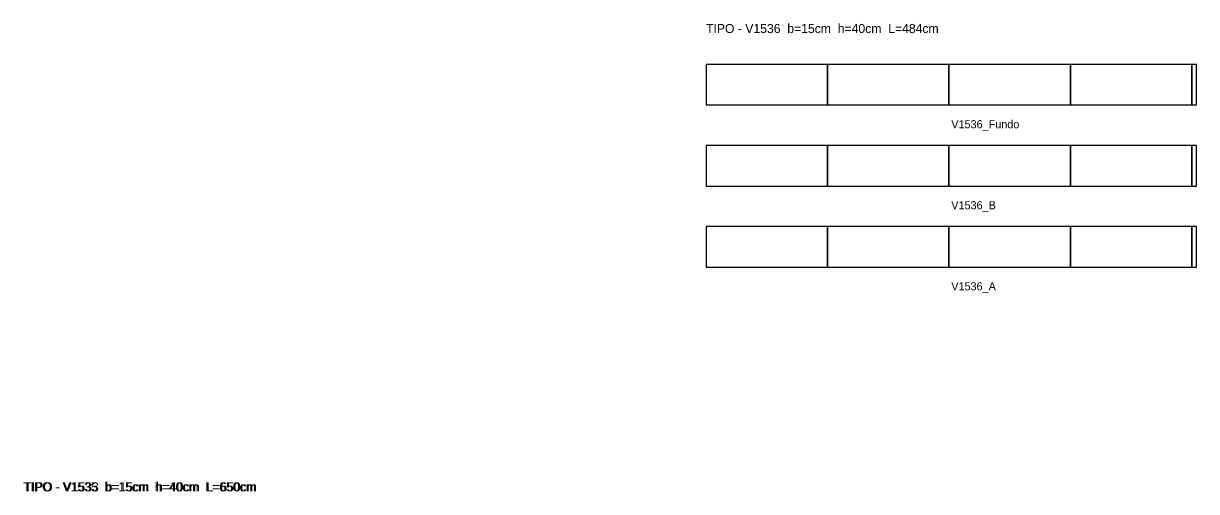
# Model space of a CAD drawing. Header units: metres. Extents: x -378 to 9631, y -10925 to 13375.
# Drawn here: x 6885 to 8043, y 11758 to 12220 of the extents above; entities that cross this region are included whole.
import ezdxf

# ---------------------------------------------------------------- set-up
doc = ezdxf.new("R2010")
doc.units = ezdxf.units.M

msp = doc.modelspace()

# ---------------------------------------------------------------- linework, layer by layer
at = {"layer": 'Paineis'}
for points in [[(7558.69, 12139.67), (7678.69, 12139.67), (7678.69, 12179.67), (7558.69, 12179.67)], [(7678.69, 12139.67), (7798.69, 12139.67), (7798.69, 12179.67), (7678.69, 12179.67)], [(7798.69, 12139.67), (7918.69, 12139.67), (7918.69, 12179.67), (7798.69, 12179.67)], [(7918.69, 12139.67), (8038.69, 12139.67), (8038.69, 12179.67), (7918.69, 12179.67)], [(8038.69, 12139.67), (8043.19, 12139.67), (8043.19, 12179.67), (8038.69, 12179.67)], [(7558.69, 12059.67), (7678.69, 12059.67), (7678.69, 12099.67), (7558.69, 12099.67)], [(7678.69, 12059.67), (7798.69, 12059.67), (7798.69, 12099.67), (7678.69, 12099.67)], [(7798.69, 12059.67), (7918.69, 12059.67), (7918.69, 12099.67), (7798.69, 12099.67)], [(7918.69, 12059.67), (8038.69, 12059.67), (8038.69, 12099.67), (7918.69, 12099.67)], [(8038.69, 12059.67), (8043.19, 12059.67), (8043.19, 12099.67), (8038.69, 12099.67)], [(7558.69, 11979.67), (7678.69, 11979.67), (7678.69, 12019.67), (7558.69, 12019.67)], [(7678.69, 11979.67), (7798.69, 11979.67), (7798.69, 12019.67), (7678.69, 12019.67)], [(7798.69, 11979.67), (7918.69, 11979.67), (7918.69, 12019.67), (7798.69, 12019.67)], [(7918.69, 11979.67), (8038.69, 11979.67), (8038.69, 12019.67), (7918.69, 12019.67)], [(8038.69, 11979.67), (8043.19, 11979.67), (8043.19, 12019.67), (8038.69, 12019.67)]]:
    msp.add_lwpolyline(points, close=True, dxfattribs=at)

# ---------------------------------------------------------------- texts
at = {"layer": 'NOMENCLATURA', "char_height": 9, "attachment_point": 1}
for s, insert in [('TIPO - V1536  b=15cm  h=40cm  L=484cm', (7558.69, 12219.67)), ('TIPO - V1535  b=15cm  h=40cm  L=650cm', (6884.25, 11767.19)), ('TIPO - V1533  b=15cm  h=40cm  L=650cm', (6885.34, 11767.19))]:
    msp.add_mtext(s, dxfattribs=dict(at, insert=insert))
at = {"layer": 'Texto Secao', "char_height": 8, "attachment_point": 1}
for s, insert in [('V1536_Fundo', (7800.94, 12124.67)), ('V1536_B', (7800.94, 12044.67)), ('V1536_A', (7800.94, 11964.67))]:
    msp.add_mtext(s, dxfattribs=dict(at, insert=insert))

doc.saveas('drawing.dxf')
